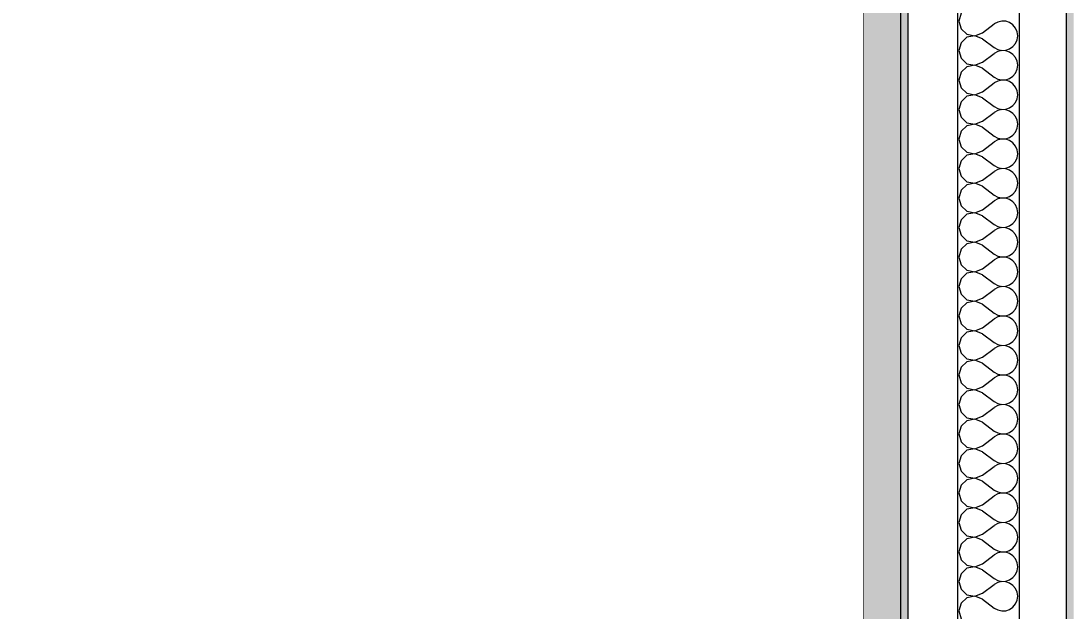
# Model space of a CAD drawing. Header units: millimetres. Extents: x -48147 to 1414029, y -496296 to 18123.
# Drawn here: x 1379177.3 to 1379601, y -476402.2 to -476164.1 of the extents above; entities that cross this region are included whole.
import ezdxf

# ---------------------------------------------------------------- set-up
doc = ezdxf.new("R2010")
doc.units = ezdxf.units.MM
doc.header["$MEASUREMENT"] = 0
doc.linetypes.add('Wipeout_Contour', pattern=[1000, 0, -1000])
doc.layers.add('New_A-25-M_Wall_Int', color=7, linetype='Continuous')
doc.layers.add('New_A-95-D_1_20', color=7, linetype='Continuous')
doc.layers.add('New_A-25-M_Wall_Int_Pen_No__1', color=7, linetype='Continuous', lineweight=13)
doc.layers.add('New_A-95-D_1_20_Pen_No__1', color=7, linetype='Continuous', lineweight=13)
doc.layers.add('New_A-25-M_Wall_Int_Pen_No__107', color=7, linetype='Continuous', lineweight=15, true_color=0xa6a6a6)
doc.styles.add('GENERATED_STYLE_1', font='')
doc.styles.get('GENERATED_STYLE_1').set_extended_font_data('Arial')
doc.dimstyles.new('GENERATED_STYLE__4', dxfattribs={"dimtxt": 125, "dimasz": 47.5, "dimexe": 0.18, "dimexo": 50, "dimgap": 0.09, "dimtad": 1, "dimdec": 0, "dimzin": 0, "dimdsep": 46, "dimtxsty": 'GENERATED_STYLE_1', "dimblk": 'ARROWHEAD_2', "dimblk1": 'ARROWHEAD_2', "dimblk2": 'ARROWHEAD_2', "dimcen": 0.09, "dimclrd": 7, "dimclre": 7, "dimclrt": 7, "dimadec": 0, "dimazin": 0, "dimtfac": 1, "dimtdec": 4, "dimtmove": 0, "dimatfit": 3, "dimfxl": 1, "dimtolj": 1, "dimtzin": 0, "dimarcsym": 0})

# ---------------------------------------------------------------- blocks, each defined once
blk = doc.blocks.new('*X200', base_point=(1372879, -490836.73))
at = {"layer": 'New_A-25-M_Wall_Int_Pen_No__107', "linetype": 'Continuous'}
for p, q in [((1379556.95, -476160.98), (1379556.06, -476164.11)), ((1379556.06, -476164.11), (1379556.95, -476167.24)), ((1379565.58, -476168.88), (1379570.35, -476165.3)), ((1379571.78, -476164.51), (1379570.35, -476165.3)), ((1379573.38, -476164.14), (1379571.78, -476164.51)), ((1379575.02, -476164.22), (1379573.38, -476164.14)), ((1379576.58, -476164.74), (1379575.02, -476164.22)), ((1379577.93, -476165.67), (1379576.58, -476164.74)), ((1379556.95, -476167.24), (1379559.35, -476169.44)), ((1379559.35, -476169.44), (1379562.55, -476170.04)), ((1379562.55, -476170.04), (1379565.58, -476168.88)), ((1379578.98, -476166.94), (1379577.93, -476165.67)), ((1379579.64, -476168.44), (1379578.98, -476166.94)), ((1379579.87, -476170.07), (1379579.64, -476168.44)), ((1379556.95, -476172.89), (1379556.06, -476176.02)), ((1379559.35, -476170.69), (1379556.95, -476172.89)), ((1379562.55, -476170.09), (1379559.35, -476170.69)), ((1379565.58, -476171.26), (1379562.55, -476170.09)), ((1379565.58, -476171.26), (1379570.35, -476174.83)), ((1379577.93, -476174.46), (1379578.98, -476173.2)), ((1379578.98, -476173.2), (1379579.64, -476171.69)), ((1379579.64, -476171.69), (1379579.87, -476170.07)), ((1379556.06, -476176.02), (1379556.95, -476179.15)), ((1379565.58, -476180.78), (1379570.35, -476177.21)), ((1379570.35, -476174.83), (1379571.78, -476175.62)), ((1379571.78, -476176.41), (1379570.35, -476177.21)), ((1379571.78, -476175.62), (1379573.38, -476175.99)), ((1379573.38, -476176.04), (1379571.78, -476176.41)), ((1379573.38, -476175.99), (1379575.02, -476175.91)), ((1379575.02, -476176.12), (1379573.38, -476176.04)), ((1379575.02, -476175.91), (1379576.58, -476175.39)), ((1379576.58, -476176.65), (1379575.02, -476176.12)), ((1379576.58, -476175.39), (1379577.93, -476174.46)), ((1379577.93, -476177.58), (1379576.58, -476176.65)), ((1379578.98, -476178.84), (1379577.93, -476177.58)), ((1379556.95, -476179.15), (1379559.35, -476181.34)), ((1379559.35, -476181.34), (1379562.55, -476181.95)), ((1379562.55, -476181.99), (1379559.35, -476182.6)), ((1379562.55, -476181.95), (1379565.58, -476180.78)), ((1379565.58, -476183.16), (1379562.55, -476181.99)), ((1379579.64, -476180.34), (1379578.98, -476178.84)), ((1379579.87, -476181.97), (1379579.64, -476180.34)), ((1379579.64, -476183.6), (1379579.87, -476181.97)), ((1379556.95, -476184.79), (1379556.06, -476187.92)), ((1379559.35, -476182.6), (1379556.95, -476184.79)), ((1379565.58, -476183.16), (1379570.35, -476186.73)), ((1379570.35, -476186.73), (1379571.78, -476187.53)), ((1379576.58, -476187.29), (1379577.93, -476186.36)), ((1379577.93, -476186.36), (1379578.98, -476185.1)), ((1379578.98, -476185.1), (1379579.64, -476183.6)), ((1379556.06, -476187.92), (1379556.95, -476191.05)), ((1379565.58, -476192.68), (1379570.35, -476189.11)), ((1379571.78, -476188.32), (1379570.35, -476189.11)), ((1379571.78, -476187.53), (1379573.38, -476187.9)), ((1379573.38, -476187.95), (1379571.78, -476188.32)), ((1379573.38, -476187.9), (1379575.02, -476187.82)), ((1379575.02, -476188.03), (1379573.38, -476187.95)), ((1379575.02, -476187.82), (1379576.58, -476187.29)), ((1379576.58, -476188.55), (1379575.02, -476188.03)), ((1379577.93, -476189.48), (1379576.58, -476188.55)), ((1379578.98, -476190.75), (1379577.93, -476189.48)), ((1379579.64, -476192.25), (1379578.98, -476190.75)), ((1379556.95, -476191.05), (1379559.35, -476193.25)), ((1379559.35, -476194.5), (1379556.95, -476196.7)), ((1379559.35, -476193.25), (1379562.55, -476193.85)), ((1379562.55, -476193.9), (1379559.35, -476194.5)), ((1379562.55, -476193.85), (1379565.58, -476192.68)), ((1379565.58, -476195.07), (1379562.55, -476193.9)), ((1379565.58, -476195.07), (1379570.35, -476198.64)), ((1379579.87, -476193.88), (1379579.64, -476192.25)), ((1379579.64, -476195.5), (1379579.87, -476193.88)), ((1379556.95, -476196.7), (1379556.06, -476199.83)), ((1379570.35, -476198.64), (1379571.78, -476199.43)), ((1379571.78, -476199.43), (1379573.38, -476199.8)), ((1379575.02, -476199.72), (1379576.58, -476199.2)), ((1379576.58, -476199.2), (1379577.93, -476198.27)), ((1379577.93, -476198.27), (1379578.98, -476197)), ((1379578.98, -476197), (1379579.64, -476195.5)), ((1379556.06, -476199.83), (1379556.95, -476202.96)), ((1379556.95, -476202.96), (1379559.35, -476205.15)), ((1379565.58, -476204.59), (1379570.35, -476201.02)), ((1379571.78, -476200.22), (1379570.35, -476201.02)), ((1379573.38, -476199.85), (1379571.78, -476200.22)), ((1379573.38, -476199.8), (1379575.02, -476199.72)), ((1379575.02, -476199.93), (1379573.38, -476199.85)), ((1379576.58, -476200.46), (1379575.02, -476199.93)), ((1379577.93, -476201.39), (1379576.58, -476200.46)), ((1379578.98, -476202.65), (1379577.93, -476201.39)), ((1379579.64, -476204.15), (1379578.98, -476202.65)), ((1379559.35, -476206.41), (1379556.95, -476208.6)), ((1379559.35, -476205.15), (1379562.55, -476205.76)), ((1379562.55, -476205.8), (1379559.35, -476206.41)), ((1379562.55, -476205.76), (1379565.58, -476204.59)), ((1379565.58, -476206.97), (1379562.55, -476205.8)), ((1379565.58, -476206.97), (1379570.35, -476210.54)), ((1379578.98, -476208.91), (1379579.64, -476207.41)), ((1379579.87, -476205.78), (1379579.64, -476204.15)), ((1379579.64, -476207.41), (1379579.87, -476205.78)), ((1379556.95, -476208.6), (1379556.06, -476211.73)), ((1379556.06, -476211.73), (1379556.95, -476214.86)), ((1379570.35, -476210.54), (1379571.78, -476211.34)), ((1379571.78, -476212.13), (1379570.35, -476212.92)), ((1379571.78, -476211.34), (1379573.38, -476211.71)), ((1379573.38, -476211.76), (1379571.78, -476212.13)), ((1379573.38, -476211.71), (1379575.02, -476211.63)), ((1379575.02, -476211.84), (1379573.38, -476211.76)), ((1379575.02, -476211.63), (1379576.58, -476211.1)), ((1379576.58, -476212.36), (1379575.02, -476211.84)), ((1379576.58, -476211.1), (1379577.93, -476210.17)), ((1379577.93, -476210.17), (1379578.98, -476208.91)), ((1379556.95, -476214.86), (1379559.35, -476217.06)), ((1379565.58, -476216.49), (1379570.35, -476212.92)), ((1379577.93, -476213.29), (1379576.58, -476212.36)), ((1379578.98, -476214.56), (1379577.93, -476213.29)), ((1379579.64, -476216.06), (1379578.98, -476214.56)), ((1379579.87, -476217.68), (1379579.64, -476216.06)), ((1379556.95, -476220.51), (1379556.06, -476223.64)), ((1379559.35, -476218.31), (1379556.95, -476220.51)), ((1379559.35, -476217.06), (1379562.55, -476217.66)), ((1379562.55, -476217.71), (1379559.35, -476218.31)), ((1379562.55, -476217.66), (1379565.58, -476216.49)), ((1379565.58, -476218.88), (1379562.55, -476217.71)), ((1379565.58, -476218.88), (1379570.35, -476222.45)), ((1379578.98, -476220.81), (1379579.64, -476219.31)), ((1379579.64, -476219.31), (1379579.87, -476217.68)), ((1379556.06, -476223.64), (1379556.95, -476226.77)), ((1379565.58, -476228.4), (1379570.35, -476224.83)), ((1379570.35, -476222.45), (1379571.78, -476223.24)), ((1379571.78, -476224.03), (1379570.35, -476224.83)), ((1379571.78, -476223.24), (1379573.38, -476223.61)), ((1379573.38, -476223.66), (1379571.78, -476224.03)), ((1379573.38, -476223.61), (1379575.02, -476223.53)), ((1379575.02, -476223.74), (1379573.38, -476223.66)), ((1379575.02, -476223.53), (1379576.58, -476223.01)), ((1379576.58, -476224.27), (1379575.02, -476223.74)), ((1379576.58, -476223.01), (1379577.93, -476222.08)), ((1379577.93, -476225.2), (1379576.58, -476224.27)), ((1379577.93, -476222.08), (1379578.98, -476220.81)), ((1379556.95, -476226.77), (1379559.35, -476228.96)), ((1379559.35, -476228.96), (1379562.55, -476229.57)), ((1379562.55, -476229.57), (1379565.58, -476228.4)), ((1379578.98, -476226.46), (1379577.93, -476225.2)), ((1379579.64, -476227.96), (1379578.98, -476226.46)), ((1379579.87, -476229.59), (1379579.64, -476227.96)), ((1379556.95, -476232.41), (1379556.06, -476235.54)), ((1379559.35, -476230.22), (1379556.95, -476232.41)), ((1379562.55, -476229.61), (1379559.35, -476230.22)), ((1379565.58, -476230.78), (1379562.55, -476229.61)), ((1379565.58, -476230.78), (1379570.35, -476234.35)), ((1379577.93, -476233.98), (1379578.98, -476232.72)), ((1379578.98, -476232.72), (1379579.64, -476231.22)), ((1379579.64, -476231.22), (1379579.87, -476229.59)), ((1379556.06, -476235.54), (1379556.95, -476238.67)), ((1379565.58, -476240.3), (1379570.35, -476236.73)), ((1379570.35, -476234.35), (1379571.78, -476235.15)), ((1379571.78, -476235.94), (1379570.35, -476236.73)), ((1379571.78, -476235.15), (1379573.38, -476235.52)), ((1379573.38, -476235.57), (1379571.78, -476235.94)), ((1379573.38, -476235.52), (1379575.02, -476235.44)), ((1379575.02, -476235.65), (1379573.38, -476235.57)), ((1379575.02, -476235.44), (1379576.58, -476234.91)), ((1379576.58, -476236.17), (1379575.02, -476235.65)), ((1379576.58, -476234.91), (1379577.93, -476233.98)), ((1379577.93, -476237.1), (1379576.58, -476236.17)), ((1379578.98, -476238.36), (1379577.93, -476237.1)), ((1379556.95, -476238.67), (1379559.35, -476240.87)), ((1379559.35, -476240.87), (1379562.55, -476241.47)), ((1379562.55, -476241.52), (1379559.35, -476242.12)), ((1379562.55, -476241.47), (1379565.58, -476240.3)), ((1379565.58, -476242.68), (1379562.55, -476241.52)), ((1379579.64, -476239.87), (1379578.98, -476238.36)), ((1379579.87, -476241.49), (1379579.64, -476239.87)), ((1379579.64, -476243.12), (1379579.87, -476241.49)), ((1379556.95, -476244.32), (1379556.06, -476247.45)), ((1379559.35, -476242.12), (1379556.95, -476244.32)), ((1379565.58, -476242.68), (1379570.35, -476246.26)), ((1379576.58, -476246.82), (1379577.93, -476245.89)), ((1379577.93, -476245.89), (1379578.98, -476244.62)), ((1379578.98, -476244.62), (1379579.64, -476243.12)), ((1379556.06, -476247.45), (1379556.95, -476250.58)), ((1379565.58, -476252.21), (1379570.35, -476248.64)), ((1379570.35, -476246.26), (1379571.78, -476247.05)), ((1379571.78, -476247.84), (1379570.35, -476248.64)), ((1379571.78, -476247.05), (1379573.38, -476247.42)), ((1379573.38, -476247.47), (1379571.78, -476247.84)), ((1379573.38, -476247.42), (1379575.02, -476247.34)), ((1379575.02, -476247.55), (1379573.38, -476247.47)), ((1379575.02, -476247.34), (1379576.58, -476246.82)), ((1379576.58, -476248.08), (1379575.02, -476247.55)), ((1379577.93, -476249.01), (1379576.58, -476248.08)), ((1379578.98, -476250.27), (1379577.93, -476249.01)), ((1379579.64, -476251.77), (1379578.98, -476250.27)), ((1379556.95, -476250.58), (1379559.35, -476252.77)), ((1379559.35, -476254.03), (1379556.95, -476256.22)), ((1379559.35, -476252.77), (1379562.55, -476253.38)), ((1379562.55, -476253.42), (1379559.35, -476254.03)), ((1379562.55, -476253.38), (1379565.58, -476252.21)), ((1379565.58, -476254.59), (1379562.55, -476253.42)), ((1379579.87, -476253.4), (1379579.64, -476251.77)), ((1379579.64, -476255.03), (1379579.87, -476253.4)), ((1379556.95, -476256.22), (1379556.06, -476259.35)), ((1379565.58, -476254.59), (1379570.35, -476258.16)), ((1379570.35, -476258.16), (1379571.78, -476258.96)), ((1379575.02, -476259.25), (1379576.58, -476258.72)), ((1379576.58, -476258.72), (1379577.93, -476257.79)), ((1379577.93, -476257.79), (1379578.98, -476256.53)), ((1379578.98, -476256.53), (1379579.64, -476255.03)), ((1379556.06, -476259.35), (1379556.95, -476262.48)), ((1379556.95, -476262.48), (1379559.35, -476264.68)), ((1379565.58, -476264.11), (1379570.35, -476260.54)), ((1379571.78, -476259.75), (1379570.35, -476260.54)), ((1379571.78, -476258.96), (1379573.38, -476259.33)), ((1379573.38, -476259.38), (1379571.78, -476259.75)), ((1379573.38, -476259.33), (1379575.02, -476259.25)), ((1379575.02, -476259.46), (1379573.38, -476259.38)), ((1379576.58, -476259.98), (1379575.02, -476259.46)), ((1379577.93, -476260.91), (1379576.58, -476259.98)), ((1379578.98, -476262.17), (1379577.93, -476260.91)), ((1379579.64, -476263.68), (1379578.98, -476262.17)), ((1379559.35, -476265.93), (1379556.95, -476268.13)), ((1379559.35, -476264.68), (1379562.55, -476265.28)), ((1379562.55, -476265.33), (1379559.35, -476265.93)), ((1379562.55, -476265.28), (1379565.58, -476264.11)), ((1379565.58, -476266.49), (1379562.55, -476265.33)), ((1379565.58, -476266.49), (1379570.35, -476270.07)), ((1379578.98, -476268.43), (1379579.64, -476266.93)), ((1379579.87, -476265.3), (1379579.64, -476263.68)), ((1379579.64, -476266.93), (1379579.87, -476265.3)), ((1379556.95, -476268.13), (1379556.06, -476271.26)), ((1379556.06, -476271.26), (1379556.95, -476274.39)), ((1379570.35, -476270.07), (1379571.78, -476270.86)), ((1379571.78, -476270.86), (1379573.38, -476271.23)), ((1379573.38, -476271.28), (1379571.78, -476271.65)), ((1379573.38, -476271.23), (1379575.02, -476271.15)), ((1379575.02, -476271.36), (1379573.38, -476271.28)), ((1379575.02, -476271.15), (1379576.58, -476270.63)), ((1379576.58, -476271.88), (1379575.02, -476271.36)), ((1379576.58, -476270.63), (1379577.93, -476269.7)), ((1379577.93, -476269.7), (1379578.98, -476268.43)), ((1379556.95, -476274.39), (1379559.35, -476276.58)), ((1379565.58, -476276.02), (1379570.35, -476272.45)), ((1379571.78, -476271.65), (1379570.35, -476272.45)), ((1379577.93, -476272.81), (1379576.58, -476271.88)), ((1379578.98, -476274.08), (1379577.93, -476272.81)), ((1379579.64, -476275.58), (1379578.98, -476274.08)), ((1379579.87, -476277.21), (1379579.64, -476275.58)), ((1379559.35, -476277.84), (1379556.95, -476280.03)), ((1379559.35, -476276.58), (1379562.55, -476277.18)), ((1379562.55, -476277.23), (1379559.35, -476277.84)), ((1379562.55, -476277.18), (1379565.58, -476276.02)), ((1379565.58, -476278.4), (1379562.55, -476277.23)), ((1379565.58, -476278.4), (1379570.35, -476281.97)), ((1379578.98, -476280.34), (1379579.64, -476278.84)), ((1379579.64, -476278.84), (1379579.87, -476277.21)), ((1379556.95, -476280.03), (1379556.06, -476283.16)), ((1379556.06, -476283.16), (1379556.95, -476286.29)), ((1379570.35, -476281.97), (1379571.78, -476282.77)), ((1379571.78, -476283.56), (1379570.35, -476284.35)), ((1379571.78, -476282.77), (1379573.38, -476283.14)), ((1379573.38, -476283.19), (1379571.78, -476283.56)), ((1379573.38, -476283.14), (1379575.02, -476283.06)), ((1379575.02, -476283.26), (1379573.38, -476283.19)), ((1379575.02, -476283.06), (1379576.58, -476282.53)), ((1379576.58, -476283.79), (1379575.02, -476283.26)), ((1379576.58, -476282.53), (1379577.93, -476281.6)), ((1379577.93, -476284.72), (1379576.58, -476283.79)), ((1379577.93, -476281.6), (1379578.98, -476280.34)), ((1379556.95, -476286.29), (1379559.35, -476288.48)), ((1379562.55, -476289.09), (1379565.58, -476287.92)), ((1379565.58, -476287.92), (1379570.35, -476284.35)), ((1379578.98, -476285.98), (1379577.93, -476284.72)), ((1379579.64, -476287.49), (1379578.98, -476285.98)), ((1379579.87, -476289.11), (1379579.64, -476287.49)), ((1379556.95, -476291.94), (1379556.06, -476295.07)), ((1379559.35, -476289.74), (1379556.95, -476291.94)), ((1379559.35, -476288.48), (1379562.55, -476289.09)), ((1379562.55, -476289.14), (1379559.35, -476289.74)), ((1379565.58, -476290.3), (1379562.55, -476289.14)), ((1379565.58, -476290.3), (1379570.35, -476293.88)), ((1379577.93, -476293.51), (1379578.98, -476292.24)), ((1379578.98, -476292.24), (1379579.64, -476290.74)), ((1379579.64, -476290.74), (1379579.87, -476289.11)), ((1379556.06, -476295.07), (1379556.95, -476298.2)), ((1379565.58, -476299.83), (1379570.35, -476296.26)), ((1379570.35, -476293.88), (1379571.78, -476294.67)), ((1379571.78, -476295.46), (1379570.35, -476296.26)), ((1379571.78, -476294.67), (1379573.38, -476295.04)), ((1379573.38, -476295.09), (1379571.78, -476295.46)), ((1379573.38, -476295.04), (1379575.02, -476294.96)), ((1379575.02, -476295.17), (1379573.38, -476295.09)), ((1379575.02, -476294.96), (1379576.58, -476294.44)), ((1379576.58, -476295.69), (1379575.02, -476295.17)), ((1379576.58, -476294.44), (1379577.93, -476293.51)), ((1379577.93, -476296.62), (1379576.58, -476295.69)), ((1379578.98, -476297.89), (1379577.93, -476296.62)), ((1379556.95, -476298.2), (1379559.35, -476300.39)), ((1379559.35, -476300.39), (1379562.55, -476300.99)), ((1379562.55, -476301.04), (1379559.35, -476301.65)), ((1379562.55, -476300.99), (1379565.58, -476299.83)), ((1379565.58, -476302.21), (1379562.55, -476301.04)), ((1379579.64, -476299.39), (1379578.98, -476297.89)), ((1379579.87, -476301.02), (1379579.64, -476299.39)), ((1379579.64, -476302.64), (1379579.87, -476301.02)), ((1379556.95, -476303.84), (1379556.06, -476306.97)), ((1379559.35, -476301.65), (1379556.95, -476303.84)), ((1379565.58, -476302.21), (1379570.35, -476305.78)), ((1379577.93, -476305.41), (1379578.98, -476304.15)), ((1379578.98, -476304.15), (1379579.64, -476302.64)), ((1379556.06, -476306.97), (1379556.95, -476310.1)), ((1379565.58, -476311.73), (1379570.35, -476308.16)), ((1379570.35, -476305.78), (1379571.78, -476306.57)), ((1379571.78, -476307.37), (1379570.35, -476308.16)), ((1379571.78, -476306.57), (1379573.38, -476306.95)), ((1379573.38, -476306.99), (1379571.78, -476307.37)), ((1379573.38, -476306.95), (1379575.02, -476306.87)), ((1379575.02, -476307.07), (1379573.38, -476306.99)), ((1379575.02, -476306.87), (1379576.58, -476306.34)), ((1379576.58, -476307.6), (1379575.02, -476307.07)), ((1379576.58, -476306.34), (1379577.93, -476305.41)), ((1379577.93, -476308.53), (1379576.58, -476307.6)), ((1379578.98, -476309.79), (1379577.93, -476308.53)), ((1379556.95, -476310.1), (1379559.35, -476312.29)), ((1379559.35, -476313.55), (1379556.95, -476315.75)), ((1379559.35, -476312.29), (1379562.55, -476312.9)), ((1379562.55, -476312.95), (1379559.35, -476313.55)), ((1379562.55, -476312.9), (1379565.58, -476311.73)), ((1379565.58, -476314.11), (1379562.55, -476312.95)), ((1379579.64, -476311.3), (1379578.98, -476309.79)), ((1379579.87, -476312.92), (1379579.64, -476311.3)), ((1379579.64, -476314.55), (1379579.87, -476312.92)), ((1379556.95, -476315.75), (1379556.06, -476318.88)), ((1379565.58, -476314.11), (1379570.35, -476317.68)), ((1379570.35, -476317.68), (1379571.78, -476318.48)), ((1379576.58, -476318.25), (1379577.93, -476317.32)), ((1379577.93, -476317.32), (1379578.98, -476316.05)), ((1379578.98, -476316.05), (1379579.64, -476314.55)), ((1379556.06, -476318.88), (1379556.95, -476322)), ((1379556.95, -476322), (1379559.35, -476324.2)), ((1379565.58, -476323.64), (1379570.35, -476320.07)), ((1379571.78, -476319.27), (1379570.35, -476320.07)), ((1379571.78, -476318.48), (1379573.38, -476318.85)), ((1379573.38, -476318.9), (1379571.78, -476319.27)), ((1379573.38, -476318.85), (1379575.02, -476318.77)), ((1379575.02, -476318.98), (1379573.38, -476318.9)), ((1379575.02, -476318.77), (1379576.58, -476318.25)), ((1379576.58, -476319.5), (1379575.02, -476318.98)), ((1379577.93, -476320.43), (1379576.58, -476319.5)), ((1379578.98, -476321.7), (1379577.93, -476320.43)), ((1379579.64, -476323.2), (1379578.98, -476321.7)), ((1379559.35, -476325.46), (1379556.95, -476327.65)), ((1379559.35, -476324.2), (1379562.55, -476324.8)), ((1379562.55, -476324.85), (1379559.35, -476325.46)), ((1379562.55, -476324.8), (1379565.58, -476323.64)), ((1379565.58, -476326.02), (1379562.55, -476324.85)), ((1379565.58, -476326.02), (1379570.35, -476329.59)), ((1379578.98, -476327.96), (1379579.64, -476326.45)), ((1379579.87, -476324.83), (1379579.64, -476323.2)), ((1379579.64, -476326.45), (1379579.87, -476324.83)), ((1379556.95, -476327.65), (1379556.06, -476330.78)), ((1379556.06, -476330.78), (1379556.95, -476333.91)), ((1379570.35, -476329.59), (1379571.78, -476330.38)), ((1379571.78, -476330.38), (1379573.38, -476330.76)), ((1379573.38, -476330.8), (1379571.78, -476331.18)), ((1379573.38, -476330.76), (1379575.02, -476330.68)), ((1379575.02, -476330.88), (1379573.38, -476330.8)), ((1379575.02, -476330.68), (1379576.58, -476330.15)), ((1379576.58, -476330.15), (1379577.93, -476329.22)), ((1379577.93, -476329.22), (1379578.98, -476327.96)), ((1379556.95, -476333.91), (1379559.35, -476336.1)), ((1379565.58, -476335.54), (1379570.35, -476331.97)), ((1379571.78, -476331.18), (1379570.35, -476331.97)), ((1379576.58, -476331.41), (1379575.02, -476330.88)), ((1379577.93, -476332.34), (1379576.58, -476331.41)), ((1379578.98, -476333.6), (1379577.93, -476332.34)), ((1379579.64, -476335.11), (1379578.98, -476333.6)), ((1379559.35, -476337.36), (1379556.95, -476339.56)), ((1379559.35, -476336.1), (1379562.55, -476336.71)), ((1379562.55, -476336.76), (1379559.35, -476337.36)), ((1379562.55, -476336.71), (1379565.58, -476335.54)), ((1379565.58, -476337.92), (1379562.55, -476336.76)), ((1379565.58, -476337.92), (1379570.35, -476341.49)), ((1379578.98, -476339.86), (1379579.64, -476338.36)), ((1379579.87, -476336.73), (1379579.64, -476335.11)), ((1379579.64, -476338.36), (1379579.87, -476336.73)), ((1379556.95, -476339.56), (1379556.06, -476342.68)), ((1379556.06, -476342.68), (1379556.95, -476345.81)), ((1379570.35, -476341.49), (1379571.78, -476342.29)), ((1379571.78, -476343.08), (1379570.35, -476343.88)), ((1379571.78, -476342.29), (1379573.38, -476342.66)), ((1379573.38, -476342.71), (1379571.78, -476343.08)), ((1379573.38, -476342.66), (1379575.02, -476342.58)), ((1379575.02, -476342.79), (1379573.38, -476342.71)), ((1379575.02, -476342.58), (1379576.58, -476342.06)), ((1379576.58, -476343.31), (1379575.02, -476342.79)), ((1379576.58, -476342.06), (1379577.93, -476341.13)), ((1379577.93, -476344.24), (1379576.58, -476343.31)), ((1379577.93, -476341.13), (1379578.98, -476339.86)), ((1379556.95, -476345.81), (1379559.35, -476348.01)), ((1379562.55, -476348.61), (1379565.58, -476347.45)), ((1379565.58, -476347.45), (1379570.35, -476343.88)), ((1379578.98, -476345.51), (1379577.93, -476344.24)), ((1379579.64, -476347.01), (1379578.98, -476345.51)), ((1379579.87, -476348.64), (1379579.64, -476347.01)), ((1379556.95, -476351.46), (1379556.06, -476354.59)), ((1379559.35, -476349.27), (1379556.95, -476351.46)), ((1379559.35, -476348.01), (1379562.55, -476348.61)), ((1379562.55, -476348.66), (1379559.35, -476349.27)), ((1379565.58, -476349.83), (1379562.55, -476348.66)), ((1379565.58, -476349.83), (1379570.35, -476353.4)), ((1379577.93, -476353.03), (1379578.98, -476351.77)), ((1379578.98, -476351.77), (1379579.64, -476350.26)), ((1379579.64, -476350.26), (1379579.87, -476348.64)), ((1379556.06, -476354.59), (1379556.95, -476357.72)), ((1379565.58, -476359.35), (1379570.35, -476355.78)), ((1379570.35, -476353.4), (1379571.78, -476354.19)), ((1379571.78, -476354.99), (1379570.35, -476355.78)), ((1379571.78, -476354.19), (1379573.38, -476354.57)), ((1379573.38, -476354.61), (1379571.78, -476354.99)), ((1379573.38, -476354.57), (1379575.02, -476354.49)), ((1379575.02, -476354.69), (1379573.38, -476354.61)), ((1379575.02, -476354.49), (1379576.58, -476353.96)), ((1379576.58, -476355.22), (1379575.02, -476354.69)), ((1379576.58, -476353.96), (1379577.93, -476353.03)), ((1379577.93, -476356.15), (1379576.58, -476355.22)), ((1379578.98, -476357.41), (1379577.93, -476356.15)), ((1379556.95, -476357.72), (1379559.35, -476359.91)), ((1379559.35, -476359.91), (1379562.55, -476360.52)), ((1379562.55, -476360.52), (1379565.58, -476359.35)), ((1379579.64, -476358.92), (1379578.98, -476357.41)), ((1379579.87, -476360.54), (1379579.64, -476358.92)), ((1379556.95, -476363.36), (1379556.06, -476366.49)), ((1379559.35, -476361.17), (1379556.95, -476363.36)), ((1379562.55, -476360.57), (1379559.35, -476361.17)), ((1379565.58, -476361.73), (1379562.55, -476360.57)), ((1379565.58, -476361.73), (1379570.35, -476365.3)), ((1379577.93, -476364.94), (1379578.98, -476363.67)), ((1379578.98, -476363.67), (1379579.64, -476362.17)), ((1379579.64, -476362.17), (1379579.87, -476360.54)), ((1379556.06, -476366.49), (1379556.95, -476369.62)), ((1379565.58, -476371.26), (1379570.35, -476367.68)), ((1379570.35, -476365.3), (1379571.78, -476366.1)), ((1379571.78, -476366.89), (1379570.35, -476367.68)), ((1379571.78, -476366.1), (1379573.38, -476366.47)), ((1379573.38, -476366.52), (1379571.78, -476366.89)), ((1379573.38, -476366.47), (1379575.02, -476366.39)), ((1379575.02, -476366.6), (1379573.38, -476366.52)), ((1379575.02, -476366.39), (1379576.58, -476365.87)), ((1379576.58, -476367.12), (1379575.02, -476366.6)), ((1379576.58, -476365.87), (1379577.93, -476364.94)), ((1379577.93, -476368.05), (1379576.58, -476367.12)), ((1379578.98, -476369.32), (1379577.93, -476368.05)), ((1379556.95, -476369.62), (1379559.35, -476371.82)), ((1379559.35, -476373.08), (1379556.95, -476375.27)), ((1379559.35, -476371.82), (1379562.55, -476372.42)), ((1379562.55, -476372.47), (1379559.35, -476373.08)), ((1379562.55, -476372.42), (1379565.58, -476371.26)), ((1379565.58, -476373.64), (1379562.55, -476372.47)), ((1379579.64, -476370.82), (1379578.98, -476369.32)), ((1379579.87, -476372.45), (1379579.64, -476370.82)), ((1379579.64, -476374.07), (1379579.87, -476372.45)), ((1379556.95, -476375.27), (1379556.06, -476378.4)), ((1379565.58, -476373.64), (1379570.35, -476377.21)), ((1379570.35, -476377.21), (1379571.78, -476378)), ((1379576.58, -476377.77), (1379577.93, -476376.84)), ((1379577.93, -476376.84), (1379578.98, -476375.58)), ((1379578.98, -476375.58), (1379579.64, -476374.07)), ((1379556.06, -476378.4), (1379556.95, -476381.53)), ((1379556.95, -476381.53), (1379559.35, -476383.72)), ((1379565.58, -476383.16), (1379570.35, -476379.59)), ((1379571.78, -476378.79), (1379570.35, -476379.59)), ((1379571.78, -476378), (1379573.38, -476378.38)), ((1379573.38, -476378.42), (1379571.78, -476378.79)), ((1379573.38, -476378.38), (1379575.02, -476378.3)), ((1379575.02, -476378.5), (1379573.38, -476378.42)), ((1379575.02, -476378.3), (1379576.58, -476377.77)), ((1379576.58, -476379.03), (1379575.02, -476378.5)), ((1379577.93, -476379.96), (1379576.58, -476379.03)), ((1379578.98, -476381.22), (1379577.93, -476379.96)), ((1379579.64, -476382.72), (1379578.98, -476381.22)), ((1379559.35, -476384.98), (1379556.95, -476387.17)), ((1379559.35, -476383.72), (1379562.55, -476384.33)), ((1379562.55, -476384.38), (1379559.35, -476384.98)), ((1379562.55, -476384.33), (1379565.58, -476383.16)), ((1379565.58, -476385.54), (1379562.55, -476384.38)), ((1379565.58, -476385.54), (1379570.35, -476389.11)), ((1379579.87, -476384.35), (1379579.64, -476382.72)), ((1379579.64, -476385.98), (1379579.87, -476384.35)), ((1379556.95, -476387.17), (1379556.06, -476390.3)), ((1379570.35, -476389.11), (1379571.78, -476389.91)), ((1379571.78, -476389.91), (1379573.38, -476390.28)), ((1379575.02, -476390.2), (1379576.58, -476389.68)), ((1379576.58, -476389.68), (1379577.93, -476388.75)), ((1379577.93, -476388.75), (1379578.98, -476387.48)), ((1379578.98, -476387.48), (1379579.64, -476385.98)), ((1379556.06, -476390.3), (1379556.95, -476393.43)), ((1379556.95, -476393.43), (1379559.35, -476395.63)), ((1379565.58, -476395.07), (1379570.35, -476391.49)), ((1379571.78, -476390.7), (1379570.35, -476391.49)), ((1379573.38, -476390.33), (1379571.78, -476390.7)), ((1379573.38, -476390.28), (1379575.02, -476390.2)), ((1379575.02, -476390.41), (1379573.38, -476390.33)), ((1379576.58, -476390.93), (1379575.02, -476390.41)), ((1379577.93, -476391.86), (1379576.58, -476390.93)), ((1379578.98, -476393.13), (1379577.93, -476391.86)), ((1379579.64, -476394.63), (1379578.98, -476393.13)), ((1379559.35, -476396.88), (1379556.95, -476399.08)), ((1379559.35, -476395.63), (1379562.55, -476396.23)), ((1379562.55, -476396.28), (1379559.35, -476396.88)), ((1379562.55, -476396.23), (1379565.58, -476395.07)), ((1379565.58, -476397.45), (1379562.55, -476396.28)), ((1379565.58, -476397.45), (1379570.35, -476401.02)), ((1379578.98, -476399.39), (1379579.64, -476397.88)), ((1379579.87, -476396.26), (1379579.64, -476394.63)), ((1379579.64, -476397.88), (1379579.87, -476396.26)), ((1379556.95, -476399.08), (1379556.06, -476402.21)), ((1379556.06, -476402.21), (1379556.95, -476405.34)), ((1379570.35, -476401.02), (1379571.78, -476401.81)), ((1379571.78, -476401.81), (1379573.38, -476402.18)), ((1379573.38, -476402.18), (1379575.02, -476402.1)), ((1379575.02, -476402.1), (1379576.58, -476401.58)), ((1379576.58, -476401.58), (1379577.93, -476400.65)), ((1379577.93, -476400.65), (1379578.98, -476399.39))]:
    blk.add_line(p, q, dxfattribs=at)
blk = doc.blocks.new('Section Elem_175_2', base_point=(1372879, -490836.73))
at = {"layer": 'New_A-25-M_Wall_Int_Pen_No__107', "linetype": 'Continuous', "lineweight": 0, "true_color": 0x535353}
blk.add_hatch(color=251, dxfattribs=at).paths.add_polyline_path([(1379532.46, -475661.73), (1379532.46, -475686.73), (1379532.46, -476586.73), (1379535.46, -476586.73), (1379535.46, -474813.61), (1379532.46, -474813.61)])
at = {"layer": 'New_A-25-M_Wall_Int_Pen_No__107', "linetype": 'Continuous'}
blk.add_hatch(color=256, dxfattribs=at).paths.add_polyline_path([(1379532.46, -475686.73), (1379517.46, -475686.73), (1379517.46, -476586.73), (1379532.46, -476586.73)])
at = {"layer": 'New_A-25-M_Wall_Int_Pen_No__1', "linetype": 'Continuous'}
for p, q in [((1379517.46, -475686.73), (1379517.46, -476586.73)), ((1379532.46, -475686.73), (1379532.46, -476586.73))]:
    blk.add_line(p, q, dxfattribs=at)
at = {"color": 254, "linetype": 'Wipeout_Contour', "lineweight": 0, "ltscale": 5837036.294986662}
blk.add_wipeout([(1379535.46, -476586.73), (1379555.46, -476586.73), (1379555.46, -474813.61), (1379535.46, -474813.61)], dxfattribs=at).dxf.layer = 'New_A-25-M_Wall_Int'
at = {"layer": 'New_A-25-M_Wall_Int_Pen_No__1', "linetype": 'Continuous'}
blk.add_line((1379535.46, -474813.61), (1379535.46, -476586.73), dxfattribs=at)
at = {"color": 254, "linetype": 'Wipeout_Contour', "lineweight": 0, "ltscale": 5837121.378725396}
blk.add_wipeout([(1379555.46, -476586.73), (1379580.46, -476586.73), (1379580.46, -474813.61), (1379555.46, -474813.61)], dxfattribs=at).dxf.layer = 'New_A-25-M_Wall_Int'
at = {"layer": 'New_A-25-M_Wall_Int_Pen_No__1', "linetype": 'Continuous'}
blk.add_line((1379555.46, -474813.61), (1379555.46, -476586.73), dxfattribs=at)
at = {"layer": 'New_A-25-M_Wall_Int'}
blk.add_blockref('*X200', (1372879, -490836.73), dxfattribs=at)
at = {"color": 254, "linetype": 'Wipeout_Contour', "lineweight": 0, "ltscale": 5837204.571837042}
blk.add_wipeout([(1379580.46, -476586.73), (1379599.46, -476586.73), (1379599.46, -474813.61), (1379580.46, -474813.61)], dxfattribs=at).dxf.layer = 'New_A-25-M_Wall_Int'
at = {"layer": 'New_A-25-M_Wall_Int_Pen_No__107', "linetype": 'Continuous', "lineweight": 0, "true_color": 0x535353}
blk.add_hatch(color=251, dxfattribs=at).paths.add_polyline_path([(1379599.46, -476586.73), (1379602.46, -476586.73), (1379602.46, -474813.61), (1379599.46, -474813.61)])
at = {"layer": 'New_A-25-M_Wall_Int_Pen_No__1', "linetype": 'Continuous'}
for p, q in [((1379580.46, -474813.61), (1379580.46, -476586.73)), ((1379599.46, -474813.61), (1379599.46, -476586.73))]:
    blk.add_line(p, q, dxfattribs=at)
blk = doc.blocks.new('Section Elem_267_2', base_point=(1372879, -490836.73))
at = {"color": 254, "linetype": 'Wipeout_Contour', "lineweight": 0, "ltscale": 24801462.45316929}
blk.add_wipeout([(1379517.46, -475003.15), (1377466.91, -475003.15), (1377466.91, -478686.73), (1377656.39, -478686.73), (1377656.39, -476228.73), (1379166.39, -476228.73), (1379166.39, -478686.73), (1379517.46, -478686.73), (1379517.46, -478611.73), (1379501.47, -478611.73), (1379501.47, -476577.73), (1379501.47, -476511.73), (1379517.46, -476511.73), (1379517.46, -475686.73), (1377473.06, -475686.73), (1377473.06, -475661.73), (1379517.46, -475661.73)], dxfattribs=at).dxf.layer = 'New_A-25-M_Wall_Int'
blk = doc.blocks.new('*D779', base_point=(1372879, -490836.73))
at = {"layer": 'New_A-95-D_1_20_Pen_No__1', "linetype": 'Continuous'}
for p, q in [((1367392.19, -475086.73), (1367392.19, -475056.17)), ((1367423.44, -475104.77), (1367360.94, -475068.69)), ((1367943.06, -475086.73), (1367345.32, -475086.73)), ((1367392.19, -478686.73), (1367392.19, -475086.73)), ((1367360.94, -478668.69), (1367423.44, -478704.77)), ((1367439.07, -478686.73), (1367345.32, -478686.73))]:
    blk.add_line(p, q, dxfattribs=at)
at = {"layer": 'New_A-95-D_1_20_Pen_No__1', "insert": (1367367.19, -477101.23), "char_height": 125, "attachment_point": 7, "rotation": 90, "style": 'GENERATED_STYLE_1'}
blk.add_mtext('\\A1;{\\fArial|b0|i0|c0|p34;3,600}', dxfattribs=at)
blk = doc.blocks.new('ARROWHEAD_2')
at = {"color": 0, "linetype": 'Continuous', "lineweight": 0}
for p, q in [((-0.3781, -0.655), (0.3781, 0.655)), ((0, 0), (-1, 0))]:
    blk.add_line(p, q, dxfattribs=at)

msp = doc.modelspace()

# ---------------------------------------------------------------- block references
at = {"layer": 'New_A-25-M_Wall_Int'}
msp.add_blockref('Section Elem_175_2', (1372879, -490836.73), dxfattribs=at)

# ---------------------------------------------------------------- next in the draw order: block references
msp.add_blockref('Section Elem_267_2', (1372879, -490836.73), dxfattribs=at)

# ---------------------------------------------------------------- next in the draw order: dimensions: what is measured, and where the dimension line sits
at = {"layer": 'New_A-95-D_1_20', "linetype": 'Continuous'}
dim = msp.add_linear_dim(base=(1367392.19, -475086.73), p1=(1383128.04, -478686.73), p2=(1367993.06, -475086.73), angle=90, dimstyle='GENERATED_STYLE__4', dxfattribs=at)
dim.commit()
dim.dimension.update_dxf_attribs({"geometry": '*D779', "text_midpoint": (1367304.69, -476864.08), "dimtype": 160, "text_rotation": 90})

doc.saveas('drawing.dxf')
